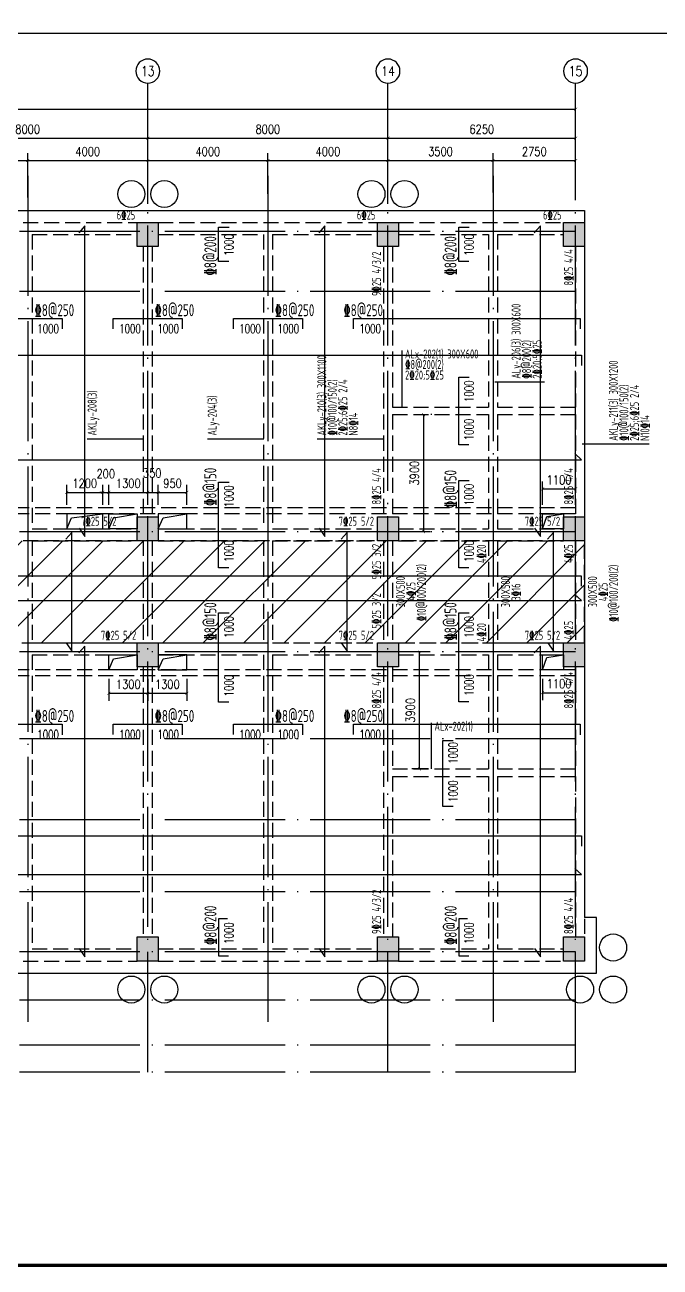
# Model space of a CAD drawing. Header units: millimetres. Extents: x 2998490 to 15040601, y 444546 to 7822218.
# Drawn here: x 14196175 to 14217336, y 7654904 to 7696287 of the extents above; entities that cross this region are included whole.
import ezdxf
from ezdxf.enums import TextEntityAlignment as Align

# ---------------------------------------------------------------- set-up
doc = ezdxf.new("R2010")
doc.units = ezdxf.units.MM
doc.header["$LTSCALE"] = 2000
doc.linetypes.add('DASH', pattern=[0.35, 0.25, -0.1])
doc.linetypes.add('DOTE', pattern=[2.42, 2, -0.2, 0.02, -0.2])
for name, color, linetype in [('3-AXIS', 3, 'Continuous'), ('3-AXIS_TEXT', 7, 'Continuous'), ('3-ban', 84, 'Continuous'), ('3-ban-hatch', 9, 'Continuous'), ('3-ban-rein', 1, 'Continuous'), ('3-ban-TEXT', 7, 'Continuous'), ('3-column-DOWN', 232, 'Continuous'), ('3-COLUMN-UP', 2, 'Continuous'), ('3-dcl', 3, 'Continuous'), ('3-dote', 43, 'DOTE'), ('3-HATCH', 8, 'Continuous'), ('3-liang-rein-X', 54, 'Continuous'), ('3-liang-rein-Y', 130, 'Continuous'), ('3-liang-R截面-X', 50, 'Continuous'), ('3-liang-R截面-Y', 70, 'Continuous'), ('3-liang-s-1', 44, 'Continuous'), ('3-liang-xu', 120, 'DASH'), ('3-装饰线脚', 7, 'Continuous'), ('AXIS', 3, 'Continuous'), ('AXIS_TEXT', 7, 'Continuous'), ('图框', 7, 'Continuous')]:
    doc.layers.add(name, color=color, linetype=linetype)
doc.layers.add('3-零部件', color=73, linetype='Continuous', lineweight=5)
doc.styles.add('_TCH_AXIS', font='COMPLEX', dxfattribs={"bigfont": 'GBCBIG'})
doc.styles.add('COMPLEX', font='COMPLEX')
doc.styles.add('DIM_FONT', font='SIMPLEX', dxfattribs={"width": 0.8, "bigfont": 'HZTXT'})
doc.styles.add('TJ1', font='tj-romans1.shx', dxfattribs={"width": 0.8, "bigfont": 'tj-hztxt1.shx'})
doc.styles.add('TSSD_Rein', font='Tssdeng.shx', dxfattribs={"width": 0.7, "bigfont": 'hztxt.shx'})
doc.dimstyles.new('DIMN100', dxfattribs={"dimtxt": 300, "dimasz": 100, "dimexe": 250, "dimexo": 300, "dimgap": 150, "dimtad": 1, "dimdec": 0, "dimzin": 0, "dimdsep": 46, "dimtxsty": 'DIM_FONT', "dimblk": 'ARCHTICK', "dimcen": 0.09, "dimclrt": 7, "dimazin": 2, "dimtfac": 1, "dimtdec": 0, "dimtix": 1, "dimtmove": 2, "dimatfit": 3, "dimldrblk": 'ARCHTICK', "dimfxl": 0, "dimtolj": 1, "dimtzin": 0, "dimarcsym": 0})

# ---------------------------------------------------------------- blocks, each defined once
blk = doc.blocks.new('TJAD_TK_A0')
at = {"layer": '图框', "const_width": 1.2}
blk.add_lwpolyline([(2152, -431.7), (2152, 389.3), (998, 389.3), (998, -431.7)], close=True, dxfattribs=at)
blk = doc.blocks.new('_ArchTick')
at = {"color": 0, "linetype": 'ByBlock', "const_width": 0.15}
blk.add_lwpolyline([(-0.5, -0.5), (0.5, 0.5)], dxfattribs=at)
blk = doc.blocks.new('*D424')
at = {"layer": 'AXIS', "color": 0, "lineweight": -2}
for p, q in [((14192270, 7691334), (14192270, 7692760)), ((14200270, 7691334), (14200270, 7692760)), ((14192270, 7692510), (14200270, 7692510))]:
    blk.add_line(p, q, dxfattribs=at)
at = {"layer": 'Defpoints', "color": 0}
for p in [(14200270, 7692510), (14192270, 7691034), (14200270, 7691034)]:
    blk.add_point(p, dxfattribs=at)
at = {"layer": 'AXIS', "color": 0, "lineweight": -2, "xscale": 100, "yscale": 100, "zscale": 100, "rotation": 180}
blk.add_blockref('_ArchTick', (14192270, 7692510), dxfattribs=at)
at = {"layer": 'AXIS', "color": 0, "lineweight": -2, "xscale": 100, "yscale": 100, "zscale": 100}
blk.add_blockref('_ArchTick', (14200270, 7692510), dxfattribs=at)
at = {"layer": 'AXIS', "color": 7, "insert": (14196270, 7692810), "char_height": 300, "attachment_point": 5, "style": 'DIM_FONT'}
blk.add_mtext('\\A1;8000', dxfattribs=at)
blk = doc.blocks.new('*D425')
at = {"layer": 'AXIS', "color": 0, "lineweight": -2}
for p, q in [((14200270, 7691334), (14200270, 7692760)), ((14208270, 7691334), (14208270, 7692760)), ((14200270, 7692510), (14208270, 7692510))]:
    blk.add_line(p, q, dxfattribs=at)
at = {"layer": 'Defpoints', "color": 0}
for p in [(14208270, 7692510), (14200270, 7691034), (14208270, 7691034)]:
    blk.add_point(p, dxfattribs=at)
at = {"layer": 'AXIS', "color": 0, "lineweight": -2, "xscale": 100, "yscale": 100, "zscale": 100, "rotation": 180}
blk.add_blockref('_ArchTick', (14200270, 7692510), dxfattribs=at)
at = {"layer": 'AXIS', "color": 0, "lineweight": -2, "xscale": 100, "yscale": 100, "zscale": 100}
blk.add_blockref('_ArchTick', (14208270, 7692510), dxfattribs=at)
at = {"layer": 'AXIS', "color": 7, "insert": (14204270, 7692810), "char_height": 300, "attachment_point": 5, "style": 'DIM_FONT'}
blk.add_mtext('\\A1;8000', dxfattribs=at)
blk = doc.blocks.new('*D426')
at = {"layer": 'AXIS', "color": 0, "lineweight": -2}
for p, q in [((14208270, 7691334), (14208270, 7692760)), ((14214520, 7691334), (14214520, 7692760)), ((14208270, 7692510), (14214520, 7692510))]:
    blk.add_line(p, q, dxfattribs=at)
at = {"layer": 'Defpoints', "color": 0}
for p in [(14214520, 7692510), (14208270, 7691034), (14214520, 7691034)]:
    blk.add_point(p, dxfattribs=at)
at = {"layer": 'AXIS', "color": 0, "lineweight": -2, "xscale": 100, "yscale": 100, "zscale": 100, "rotation": 180}
blk.add_blockref('_ArchTick', (14208270, 7692510), dxfattribs=at)
at = {"layer": 'AXIS', "color": 0, "lineweight": -2, "xscale": 100, "yscale": 100, "zscale": 100}
blk.add_blockref('_ArchTick', (14214520, 7692510), dxfattribs=at)
at = {"layer": 'AXIS', "color": 7, "insert": (14211395, 7692810), "char_height": 300, "attachment_point": 5, "style": 'DIM_FONT'}
blk.add_mtext('\\A1;6250', dxfattribs=at)
blk = doc.blocks.new('_AXISO')
blk.add_circle((0, 0), 0.5)
at = {"layer": '3-AXIS_TEXT', "style": 'COMPLEX', "width": 1.041667}
blk.add_attdef('A', text='', height=0.56, dxfattribs=at).set_placement((-0.25, -0.28), (0.25, -0.28), align=Align.FIT)
blk = doc.blocks.new('*D427')
at = {"layer": 'AXIS', "color": 0, "lineweight": -2}
for p, q in [((14138270, 7691636), (14138270, 7693726)), ((14214520, 7691636), (14214520, 7693726)), ((14138270, 7693476), (14214520, 7693476))]:
    blk.add_line(p, q, dxfattribs=at)
at = {"layer": 'Defpoints', "color": 0}
for p in [(14214520, 7693476), (14138270, 7691336), (14214520, 7691336)]:
    blk.add_point(p, dxfattribs=at)
at = {"layer": 'AXIS', "color": 0, "lineweight": -2, "xscale": 100, "yscale": 100, "zscale": 100, "rotation": 180}
blk.add_blockref('_ArchTick', (14138270, 7693476), dxfattribs=at)
at = {"layer": 'AXIS', "color": 0, "lineweight": -2, "xscale": 100, "yscale": 100, "zscale": 100}
blk.add_blockref('_ArchTick', (14214520, 7693476), dxfattribs=at)
at = {"layer": 'AXIS', "color": 7, "insert": (14180271, 7693776), "char_height": 300, "attachment_point": 5, "style": 'DIM_FONT'}
blk.add_mtext('\\A1;76250', dxfattribs=at)
blk = doc.blocks.new('*D1129')
at = {"layer": '3-零部件', "color": 0, "lineweight": -2}
for p, q in [((14192270, 7690288), (14192270, 7692017)), ((14196270, 7690534), (14196270, 7692017)), ((14192270, 7691767), (14196270, 7691767))]:
    blk.add_line(p, q, dxfattribs=at)
at = {"layer": 'Defpoints', "color": 0}
for p in [(14196270, 7691767), (14192270, 7689988), (14196270, 7690234)]:
    blk.add_point(p, dxfattribs=at)
at = {"layer": '3-零部件', "color": 0, "lineweight": -2, "xscale": 100, "yscale": 100, "zscale": 100, "rotation": 180}
blk.add_blockref('_ArchTick', (14192270, 7691767), dxfattribs=at)
at = {"layer": '3-零部件', "color": 0, "lineweight": -2, "xscale": 100, "yscale": 100, "zscale": 100}
blk.add_blockref('_ArchTick', (14196270, 7691767), dxfattribs=at)
at = {"layer": '3-零部件', "color": 7, "insert": (14194270, 7692067), "char_height": 300, "attachment_point": 5, "style": 'DIM_FONT'}
blk.add_mtext('\\A1;4000', dxfattribs=at)
blk = doc.blocks.new('*D1130')
at = {"layer": '3-零部件', "color": 0, "lineweight": -2}
for p, q in [((14196270, 7690534), (14196270, 7692017)), ((14200270, 7690330), (14200270, 7692017)), ((14196270, 7691767), (14200270, 7691767))]:
    blk.add_line(p, q, dxfattribs=at)
at = {"layer": 'Defpoints', "color": 0}
for p in [(14200270, 7691767), (14196270, 7690234), (14200270, 7690030)]:
    blk.add_point(p, dxfattribs=at)
at = {"layer": '3-零部件', "color": 0, "lineweight": -2, "xscale": 100, "yscale": 100, "zscale": 100, "rotation": 180}
blk.add_blockref('_ArchTick', (14196270, 7691767), dxfattribs=at)
at = {"layer": '3-零部件', "color": 0, "lineweight": -2, "xscale": 100, "yscale": 100, "zscale": 100}
blk.add_blockref('_ArchTick', (14200270, 7691767), dxfattribs=at)
at = {"layer": '3-零部件', "color": 7, "insert": (14198270, 7692067), "char_height": 300, "attachment_point": 5, "style": 'DIM_FONT'}
blk.add_mtext('\\A1;4000', dxfattribs=at)
blk = doc.blocks.new('*D1131')
at = {"layer": '3-零部件', "color": 0, "lineweight": -2}
for p, q in [((14200270, 7690330), (14200270, 7692017)), ((14204270, 7690653), (14204270, 7692017)), ((14200270, 7691767), (14204270, 7691767))]:
    blk.add_line(p, q, dxfattribs=at)
at = {"layer": 'Defpoints', "color": 0}
for p in [(14204270, 7691767), (14204270, 7690353), (14200270, 7690030)]:
    blk.add_point(p, dxfattribs=at)
at = {"layer": '3-零部件', "color": 0, "lineweight": -2, "xscale": 100, "yscale": 100, "zscale": 100, "rotation": 180}
blk.add_blockref('_ArchTick', (14200270, 7691767), dxfattribs=at)
at = {"layer": '3-零部件', "color": 0, "lineweight": -2, "xscale": 100, "yscale": 100, "zscale": 100}
blk.add_blockref('_ArchTick', (14204270, 7691767), dxfattribs=at)
at = {"layer": '3-零部件', "color": 7, "insert": (14202270, 7692067), "char_height": 300, "attachment_point": 5, "style": 'DIM_FONT'}
blk.add_mtext('\\A1;4000', dxfattribs=at)
blk = doc.blocks.new('*D1116')
at = {"layer": '3-零部件', "color": 0, "lineweight": -2}
for p, q in [((14204270, 7690653), (14204270, 7692017)), ((14208270, 7690322), (14208270, 7692017)), ((14204270, 7691767), (14208270, 7691767))]:
    blk.add_line(p, q, dxfattribs=at)
at = {"layer": 'Defpoints', "color": 0}
for p in [(14208270, 7691767), (14204270, 7690353), (14208270, 7690022)]:
    blk.add_point(p, dxfattribs=at)
at = {"layer": '3-零部件', "color": 0, "lineweight": -2, "xscale": 100, "yscale": 100, "zscale": 100, "rotation": 180}
blk.add_blockref('_ArchTick', (14204270, 7691767), dxfattribs=at)
at = {"layer": '3-零部件', "color": 0, "lineweight": -2, "xscale": 100, "yscale": 100, "zscale": 100}
blk.add_blockref('_ArchTick', (14208270, 7691767), dxfattribs=at)
at = {"layer": '3-零部件', "color": 7, "insert": (14206270, 7692067), "char_height": 300, "attachment_point": 5, "style": 'DIM_FONT'}
blk.add_mtext('\\A1;4000', dxfattribs=at)
blk = doc.blocks.new('*D1117')
at = {"layer": '3-零部件', "color": 0, "lineweight": -2}
for p, q in [((14208270, 7690322), (14208270, 7692017)), ((14211770, 7690697), (14211770, 7692017)), ((14208270, 7691767), (14211770, 7691767))]:
    blk.add_line(p, q, dxfattribs=at)
at = {"layer": 'Defpoints', "color": 0}
for p in [(14211770, 7691767), (14211770, 7690397), (14208270, 7690022)]:
    blk.add_point(p, dxfattribs=at)
at = {"layer": '3-零部件', "color": 0, "lineweight": -2, "xscale": 100, "yscale": 100, "zscale": 100, "rotation": 180}
blk.add_blockref('_ArchTick', (14208270, 7691767), dxfattribs=at)
at = {"layer": '3-零部件', "color": 0, "lineweight": -2, "xscale": 100, "yscale": 100, "zscale": 100}
blk.add_blockref('_ArchTick', (14211770, 7691767), dxfattribs=at)
at = {"layer": '3-零部件', "color": 7, "insert": (14210020, 7692067), "char_height": 300, "attachment_point": 5, "style": 'DIM_FONT'}
blk.add_mtext('\\A1;3500', dxfattribs=at)
blk = doc.blocks.new('*D1118')
at = {"layer": '3-零部件', "color": 0, "lineweight": -2}
for p, q in [((14211770, 7690697), (14211770, 7692017)), ((14214520, 7690697), (14214520, 7692017)), ((14211770, 7691767), (14214520, 7691767))]:
    blk.add_line(p, q, dxfattribs=at)
at = {"layer": 'Defpoints', "color": 0}
for p in [(14214520, 7691767), (14211770, 7690397), (14214520, 7690397)]:
    blk.add_point(p, dxfattribs=at)
at = {"layer": '3-零部件', "color": 0, "lineweight": -2, "xscale": 100, "yscale": 100, "zscale": 100, "rotation": 180}
blk.add_blockref('_ArchTick', (14211770, 7691767), dxfattribs=at)
at = {"layer": '3-零部件', "color": 0, "lineweight": -2, "xscale": 100, "yscale": 100, "zscale": 100}
blk.add_blockref('_ArchTick', (14214520, 7691767), dxfattribs=at)
at = {"layer": '3-零部件', "color": 7, "insert": (14213145, 7692067), "char_height": 300, "attachment_point": 5, "style": 'DIM_FONT'}
blk.add_mtext('\\A1;2750', dxfattribs=at)
blk = doc.blocks.new('*D1610')
at = {"layer": '3-ban', "color": 0, "lineweight": -2}
for p, q in [((14209453, 7683302), (14209453, 7679402)), ((14209727, 7683302), (14209703, 7683302)), ((14209727, 7679402), (14209703, 7679402))]:
    blk.add_line(p, q, dxfattribs=at)
at = {"layer": 'Defpoints', "color": 0}
for p in [(14209427, 7683302), (14209427, 7679402), (14209453, 7679402)]:
    blk.add_point(p, dxfattribs=at)
at = {"layer": '3-ban', "color": 0, "lineweight": -2, "xscale": 100, "yscale": 100, "zscale": 100}
for p, rotation in [((14209453, 7683302), 90), ((14209453, 7679402), 270)]:
    blk.add_blockref('_ArchTick', p, dxfattribs=dict(at, rotation=rotation))
at = {"layer": '3-ban', "color": 7, "insert": (14209153, 7681352), "char_height": 300, "attachment_point": 5, "rotation": 90, "style": 'DIM_FONT'}
blk.add_mtext('\\A1;3900', dxfattribs=at)
blk = doc.blocks.new('*D1611')
at = {"layer": '3-ban', "color": 0, "lineweight": -2}
for p, q in [((14209617, 7675402), (14209069, 7675402)), ((14209319, 7671502), (14209319, 7675402)), ((14209617, 7671502), (14209069, 7671502))]:
    blk.add_line(p, q, dxfattribs=at)
at = {"layer": 'Defpoints', "color": 0}
for p in [(14209319, 7675402), (14209917, 7675402), (14209917, 7671502)]:
    blk.add_point(p, dxfattribs=at)
at = {"layer": '3-ban', "color": 0, "lineweight": -2, "xscale": 100, "yscale": 100, "zscale": 100}
for p, rotation in [((14209319, 7675402), 90), ((14209319, 7671502), 270)]:
    blk.add_blockref('_ArchTick', p, dxfattribs=dict(at, rotation=rotation))
at = {"layer": '3-ban', "color": 7, "insert": (14209019, 7673452), "char_height": 300, "attachment_point": 5, "rotation": 90, "style": 'DIM_FONT'}
blk.add_mtext('\\A1;3900', dxfattribs=at)
blk = doc.blocks.new('*D1680')
at = {"layer": '3-ban', "color": 0, "lineweight": -2}
for p, q in [((14197570, 7680302), (14197570, 7680962)), ((14198770, 7680302), (14198770, 7680962)), ((14197570, 7680712), (14198770, 7680712))]:
    blk.add_line(p, q, dxfattribs=at)
at = {"layer": 'Defpoints', "color": 0}
for p in [(14198770, 7680712), (14197570, 7680002), (14198770, 7680002)]:
    blk.add_point(p, dxfattribs=at)
at = {"layer": '3-ban', "color": 0, "lineweight": -2, "xscale": 100, "yscale": 100, "zscale": 100, "rotation": 180}
blk.add_blockref('_ArchTick', (14197570, 7680712), dxfattribs=at)
at = {"layer": '3-ban', "color": 0, "lineweight": -2, "xscale": 100, "yscale": 100, "zscale": 100}
blk.add_blockref('_ArchTick', (14198770, 7680712), dxfattribs=at)
at = {"layer": '3-ban', "color": 7, "insert": (14198170, 7681012), "char_height": 300, "attachment_point": 5, "style": 'DIM_FONT'}
blk.add_mtext('\\A1;1200', dxfattribs=at)
blk = doc.blocks.new('*D1681')
at = {"layer": '3-ban', "color": 0, "lineweight": -2}
for p, q in [((14198770, 7680302), (14198770, 7680962)), ((14198970, 7680302), (14198970, 7680962)), ((14198770, 7680712), (14198670, 7680712)), ((14198770, 7680712), (14198970, 7680712)), ((14198970, 7680712), (14199070, 7680712))]:
    blk.add_line(p, q, dxfattribs=at)
at = {"layer": 'Defpoints', "color": 0}
for p in [(14198970, 7680712), (14198770, 7680002), (14198970, 7680002)]:
    blk.add_point(p, dxfattribs=at)
at = {"layer": '3-ban', "color": 0, "lineweight": -2, "xscale": 100, "yscale": 100, "zscale": 100}
blk.add_blockref('_ArchTick', (14198770, 7680712), dxfattribs=at)
at = {"layer": '3-ban', "color": 0, "lineweight": -2, "xscale": 100, "yscale": 100, "zscale": 100, "rotation": 180}
blk.add_blockref('_ArchTick', (14198970, 7680712), dxfattribs=at)
at = {"layer": '3-ban', "color": 7, "insert": (14198870, 7681331), "char_height": 300, "attachment_point": 5, "style": 'DIM_FONT'}
blk.add_mtext('\\A1;200', dxfattribs=at)
blk = doc.blocks.new('*D1682')
at = {"layer": '3-ban', "color": 0, "lineweight": -2}
for p, q in [((14198970, 7680302), (14198970, 7680962)), ((14200270, 7680302), (14200270, 7680962)), ((14198970, 7680712), (14200270, 7680712))]:
    blk.add_line(p, q, dxfattribs=at)
at = {"layer": 'Defpoints', "color": 0}
for p in [(14200270, 7680712), (14198970, 7680002), (14200270, 7680002)]:
    blk.add_point(p, dxfattribs=at)
at = {"layer": '3-ban', "color": 0, "lineweight": -2, "xscale": 100, "yscale": 100, "zscale": 100, "rotation": 180}
blk.add_blockref('_ArchTick', (14198970, 7680712), dxfattribs=at)
at = {"layer": '3-ban', "color": 0, "lineweight": -2, "xscale": 100, "yscale": 100, "zscale": 100}
blk.add_blockref('_ArchTick', (14200270, 7680712), dxfattribs=at)
at = {"layer": '3-ban', "color": 7, "insert": (14199620, 7681012), "char_height": 300, "attachment_point": 5, "style": 'DIM_FONT'}
blk.add_mtext('\\A1;1300', dxfattribs=at)
blk = doc.blocks.new('*D1683')
at = {"layer": '3-ban', "color": 0, "lineweight": -2}
for p, q in [((14200270, 7680302), (14200270, 7680962)), ((14200620, 7680302), (14200620, 7680962)), ((14200270, 7680712), (14200620, 7680712))]:
    blk.add_line(p, q, dxfattribs=at)
at = {"layer": 'Defpoints', "color": 0}
for p in [(14200620, 7680712), (14200270, 7680002), (14200620, 7680002)]:
    blk.add_point(p, dxfattribs=at)
at = {"layer": '3-ban', "color": 0, "lineweight": -2, "xscale": 100, "yscale": 100, "zscale": 100, "rotation": 180}
blk.add_blockref('_ArchTick', (14200270, 7680712), dxfattribs=at)
at = {"layer": '3-ban', "color": 0, "lineweight": -2, "xscale": 100, "yscale": 100, "zscale": 100}
blk.add_blockref('_ArchTick', (14200620, 7680712), dxfattribs=at)
at = {"layer": '3-ban', "color": 7, "insert": (14200420, 7681353), "char_height": 300, "attachment_point": 5, "style": 'DIM_FONT'}
blk.add_mtext('\\A1;350', dxfattribs=at)
blk = doc.blocks.new('*D1684')
at = {"layer": '3-ban', "color": 0, "lineweight": -2}
for p, q in [((14200620, 7680302), (14200620, 7680962)), ((14201570, 7680302), (14201570, 7680962)), ((14200620, 7680712), (14201570, 7680712))]:
    blk.add_line(p, q, dxfattribs=at)
at = {"layer": 'Defpoints', "color": 0}
for p in [(14201570, 7680712), (14200620, 7680002), (14201570, 7680002)]:
    blk.add_point(p, dxfattribs=at)
at = {"layer": '3-ban', "color": 0, "lineweight": -2, "xscale": 100, "yscale": 100, "zscale": 100, "rotation": 180}
blk.add_blockref('_ArchTick', (14200620, 7680712), dxfattribs=at)
at = {"layer": '3-ban', "color": 0, "lineweight": -2, "xscale": 100, "yscale": 100, "zscale": 100}
blk.add_blockref('_ArchTick', (14201570, 7680712), dxfattribs=at)
at = {"layer": '3-ban', "color": 7, "insert": (14201095, 7681012), "char_height": 300, "attachment_point": 5, "style": 'DIM_FONT'}
blk.add_mtext('\\A1;950', dxfattribs=at)
blk = doc.blocks.new('*D1685')
at = {"layer": '3-ban', "color": 0, "lineweight": -2}
for p, q in [((14198970, 7674502), (14198970, 7673771)), ((14200270, 7674502), (14200270, 7673771)), ((14198970, 7674021), (14200270, 7674021))]:
    blk.add_line(p, q, dxfattribs=at)
at = {"layer": 'Defpoints', "color": 0}
for p in [(14198970, 7674802), (14200270, 7674802), (14200270, 7674021)]:
    blk.add_point(p, dxfattribs=at)
at = {"layer": '3-ban', "color": 0, "lineweight": -2, "xscale": 100, "yscale": 100, "zscale": 100, "rotation": 180}
blk.add_blockref('_ArchTick', (14198970, 7674021), dxfattribs=at)
at = {"layer": '3-ban', "color": 0, "lineweight": -2, "xscale": 100, "yscale": 100, "zscale": 100}
blk.add_blockref('_ArchTick', (14200270, 7674021), dxfattribs=at)
at = {"layer": '3-ban', "color": 7, "insert": (14199620, 7674321), "char_height": 300, "attachment_point": 5, "style": 'DIM_FONT'}
blk.add_mtext('\\A1;1300', dxfattribs=at)
blk = doc.blocks.new('*D1686')
at = {"layer": '3-ban', "color": 0, "lineweight": -2}
for p, q in [((14200270, 7674502), (14200270, 7673771)), ((14201570, 7674502), (14201570, 7673771)), ((14200270, 7674021), (14201570, 7674021))]:
    blk.add_line(p, q, dxfattribs=at)
at = {"layer": 'Defpoints', "color": 0}
for p in [(14200270, 7674802), (14201570, 7674802), (14201570, 7674021)]:
    blk.add_point(p, dxfattribs=at)
at = {"layer": '3-ban', "color": 0, "lineweight": -2, "xscale": 100, "yscale": 100, "zscale": 100, "rotation": 180}
blk.add_blockref('_ArchTick', (14200270, 7674021), dxfattribs=at)
at = {"layer": '3-ban', "color": 0, "lineweight": -2, "xscale": 100, "yscale": 100, "zscale": 100}
blk.add_blockref('_ArchTick', (14201570, 7674021), dxfattribs=at)
at = {"layer": '3-ban', "color": 7, "insert": (14200920, 7674321), "char_height": 300, "attachment_point": 5, "style": 'DIM_FONT'}
blk.add_mtext('\\A1;1300', dxfattribs=at)
blk = doc.blocks.new('*D1687')
at = {"layer": '3-ban', "color": 0, "lineweight": -2}
for p, q in [((14213420, 7680302), (14213420, 7681079)), ((14213420, 7680829), (14214520, 7680829)), ((14214520, 7680302), (14214520, 7681079))]:
    blk.add_line(p, q, dxfattribs=at)
at = {"layer": 'Defpoints', "color": 0}
for p in [(14214520, 7680829), (14213420, 7680002), (14214520, 7680002)]:
    blk.add_point(p, dxfattribs=at)
at = {"layer": '3-ban', "color": 0, "lineweight": -2, "xscale": 100, "yscale": 100, "zscale": 100, "rotation": 180}
blk.add_blockref('_ArchTick', (14213420, 7680829), dxfattribs=at)
at = {"layer": '3-ban', "color": 0, "lineweight": -2, "xscale": 100, "yscale": 100, "zscale": 100}
blk.add_blockref('_ArchTick', (14214520, 7680829), dxfattribs=at)
at = {"layer": '3-ban', "color": 7, "insert": (14213970, 7681129), "char_height": 300, "attachment_point": 5, "style": 'DIM_FONT'}
blk.add_mtext('\\A1;1100', dxfattribs=at)
blk = doc.blocks.new('*D1688')
at = {"layer": '3-ban', "color": 0, "lineweight": -2}
for p, q in [((14213420, 7674502), (14213420, 7673789)), ((14214520, 7674502), (14214520, 7673789)), ((14213420, 7674039), (14214520, 7674039))]:
    blk.add_line(p, q, dxfattribs=at)
at = {"layer": 'Defpoints', "color": 0}
for p in [(14213420, 7674802), (14214520, 7674802), (14214520, 7674039)]:
    blk.add_point(p, dxfattribs=at)
at = {"layer": '3-ban', "color": 0, "lineweight": -2, "xscale": 100, "yscale": 100, "zscale": 100, "rotation": 180}
blk.add_blockref('_ArchTick', (14213420, 7674039), dxfattribs=at)
at = {"layer": '3-ban', "color": 0, "lineweight": -2, "xscale": 100, "yscale": 100, "zscale": 100}
blk.add_blockref('_ArchTick', (14214520, 7674039), dxfattribs=at)
at = {"layer": '3-ban', "color": 7, "insert": (14213970, 7674339), "char_height": 300, "attachment_point": 5, "style": 'DIM_FONT'}
blk.add_mtext('\\A1;1100', dxfattribs=at)

msp = doc.modelspace()

# ---------------------------------------------------------------- hatches: boundary and pattern name
at = {"layer": '3-ban-hatch'}
h = msp.add_hatch(dxfattribs=at)
h.set_pattern_fill('ANSI31', color=8, scale=300, style=0)
h.set_pattern_definition([(45, (14.5, -9e-10), (-673.51921, 673.51921), [])])
h.paths.add_polyline_path([(14141970.3, 7679102), (14141970.3, 7672702), (14141381.5, 7672702), (14140876.7, 7672397.4), (14138273.2, 7669794.7), (14138044.1, 7669240.6), (14138044.1, 7665561.7), (14138274.4, 7665008.1), (14140876.5, 7662406), (14141430.6, 7662177), (14145109.9, 7662177), (14145663.9, 7662406.2), (14148265.6, 7665007.9), (14148495.3, 7665561.7), (14148495.3, 7667102), (14151970.3, 7667102), (14151970.3, 7672702), (14149970.3, 7672702), (14149970.3, 7675400), (14151970.3, 7675402), (14151970.3, 7675702), (14214820.3, 7675702), (14214820.3, 7679102)])
at = {"layer": '3-HATCH'}
for points in [[(14199920.3, 7689702), (14200620.3, 7689702), (14200620.3, 7688902), (14199920.3, 7688902)], [(14207920.3, 7689702), (14208620.3, 7689702), (14208620.3, 7688902), (14207920.3, 7688902)], [(14214120.3, 7689702), (14214820.3, 7689702), (14214820.3, 7688902), (14214120.3, 7688902)], [(14199920.3, 7679902), (14200620.3, 7679902), (14200620.3, 7679102), (14199920.3, 7679102)], [(14207920.3, 7679902), (14208620.3, 7679902), (14208620.3, 7679102), (14207920.3, 7679102)], [(14214120.3, 7679902), (14214820.3, 7679902), (14214820.3, 7679102), (14214120.3, 7679102)], [(14199920.3, 7675702), (14200620.3, 7675702), (14200620.3, 7674902), (14199920.3, 7674902)], [(14207920.3, 7675702), (14208620.3, 7675702), (14208620.3, 7674902), (14207920.3, 7674902)], [(14214120.3, 7675702), (14214820.3, 7675702), (14214820.3, 7674902), (14214120.3, 7674902)], [(14199920.3, 7665902), (14200620.3, 7665902), (14200620.3, 7665102), (14199920.3, 7665102)], [(14207920.3, 7665902), (14208620.3, 7665902), (14208620.3, 7665102), (14207920.3, 7665102)], [(14214120.3, 7665902), (14214820.3, 7665902), (14214820.3, 7665102), (14214120.3, 7665102)]]:
    msp.add_hatch(color=256, dxfattribs=at).paths.add_polyline_path(points)

# ---------------------------------------------------------------- linework, layer by layer
at = {"layer": '3-AXIS', "color": 15, "linetype": 'DOTE'}
for p, q in [((14200270.3, 7661402), (14200270.3, 7691334.2)), ((14208270.3, 7661402), (14208270.3, 7691334.2)), ((14214520.3, 7661402), (14214520.3, 7691334.2)), ((14214520.3, 7689402), (14134833, 7689402)), ((14214520.3, 7687402), (14134833, 7687402)), ((14214520.3, 7679402), (14134833, 7679402)), ((14214520.3, 7675402), (14134833, 7675402)), ((14214520.3, 7672502), (14134833, 7672502)), ((14214520.3, 7669802), (14134833, 7669802)), ((14214520.3, 7667402), (14134833, 7667402)), ((14214520.3, 7665402), (14134833, 7665402)), ((14214520.3, 7663802), (14134833, 7663802)), ((14214520.3, 7662302), (14134833, 7662302)), ((14214520.3, 7661402), (14134833, 7661402))]:
    msp.add_line(p, q, dxfattribs=at)
at = {"layer": '3-ban-rein'}
for points in [[(14197984.1, 7679518.1), (14198177.5, 7679244.4), (14198177.5, 7689592.3), (14197974.4, 7689362.9)], [(14202967.8, 7688402), (14202629.8, 7688402), (14202629.8, 7689552), (14202975.8, 7689552)], [(14205973, 7679518.1), (14206166.4, 7679244.4), (14206166.4, 7689592.3), (14205963.3, 7689362.9)], [(14210967.8, 7688402), (14210629.8, 7688402), (14210629.8, 7689552), (14210975.8, 7689552)], [(14213154.4, 7679518.1), (14213347.8, 7679244.4), (14213347.8, 7689592.3), (14213144.7, 7689362.9)], [(14195120.3, 7686165.7), (14195120.3, 7686503.7), (14197420.3, 7686503.7), (14197420.3, 7686157.7)], [(14199120.3, 7686165.7), (14199120.3, 7686503.7), (14201420.3, 7686503.7), (14201420.3, 7686157.7)], [(14203120.3, 7686165.7), (14203120.3, 7686503.7), (14205420.3, 7686503.7), (14205420.3, 7686157.7)], [(14207120.3, 7686165.7), (14207120.3, 7686503.7), (14214670.3, 7686503.7), (14214670.3, 7686157.7)], [(14152126.5, 7684945.4), (14152126.5, 7685283.3), (14214717.6, 7685283.3), (14214717.6, 7684937.3)], [(14210967.8, 7682302), (14210629.8, 7682302), (14210629.8, 7684552), (14210975.8, 7684552)], [(14152332.3, 7681993.8), (14152058.6, 7681800.4), (14214719.7, 7681800.4), (14214490.4, 7682003.4)], [(14202967.8, 7678202), (14202629.8, 7678202), (14202629.8, 7681056.4), (14202975.8, 7681056.4)], [(14210967.8, 7678202), (14210629.8, 7678202), (14210629.8, 7681109.6), (14210975.8, 7681109.6)], [(14197549.6, 7675697.8), (14197743.1, 7675424.1), (14197743.1, 7679381.4), (14197540, 7679152)], [(14206715.4, 7675697.8), (14206908.8, 7675424.1), (14206908.8, 7679381.4), (14206705.7, 7679152)], [(14213594.9, 7675697.8), (14213788.3, 7675424.1), (14213788.3, 7679381.4), (14213585.2, 7679152)], [(14142126.5, 7677595.5), (14142126.5, 7677933.4), (14214703.5, 7677933.4), (14214703.5, 7677587.4)], [(14142332.3, 7677299.5), (14142058.6, 7677106.1), (14214719.7, 7677106.1), (14214490.4, 7677309.2)], [(14202967.8, 7673719.1), (14202629.8, 7673719.1), (14202629.8, 7676702), (14202975.8, 7676702)], [(14210967.8, 7673739.9), (14210629.8, 7673739.9), (14210629.8, 7676702), (14210975.8, 7676702)], [(14197984.1, 7665518.1), (14198177.5, 7665244.4), (14198177.5, 7675592.3), (14197974.4, 7675362.9)], [(14205973, 7665518.1), (14206166.4, 7665244.4), (14206166.4, 7675592.3), (14205963.3, 7675362.9)], [(14213154.4, 7665518.1), (14213347.8, 7665244.4), (14213347.8, 7675592.3), (14213144.7, 7675362.9)], [(14195120.3, 7672649.4), (14195120.3, 7672987.3), (14197420.3, 7672987.3), (14197420.3, 7672641.3)], [(14199120.3, 7672649.4), (14199120.3, 7672987.3), (14201420.3, 7672987.3), (14201420.3, 7672641.3)], [(14203120.3, 7672649.4), (14203120.3, 7672987.3), (14205420.3, 7672987.3), (14205420.3, 7672641.3)], [(14207120.3, 7672649.4), (14207120.3, 7672987.3), (14214670.3, 7672987.3), (14214670.3, 7672641.3)], [(14210437.2, 7670252), (14210099.2, 7670252), (14210099.2, 7672449.7), (14210445.3, 7672449.7)], [(14152126.5, 7668933.4), (14152126.5, 7669271.4), (14214717.6, 7669271.4), (14214717.6, 7668925.4)], [(14152332.3, 7668176.7), (14152058.6, 7667983.3), (14214719.7, 7667983.3), (14214490.4, 7668186.4)], [(14202921.9, 7666502), (14202629.8, 7666502), (14202629.8, 7665276), (14202959.1, 7665276)], [(14210921.9, 7666502), (14210629.8, 7666502), (14210629.8, 7665276), (14210959.1, 7665276)]]:
    msp.add_lwpolyline(points, dxfattribs=at)
at = {"layer": '3-column-DOWN'}
for points in [[(14199920.3, 7689702), (14200620.3, 7689702), (14200620.3, 7688902), (14199920.3, 7688902)], [(14207920.3, 7689702), (14208620.3, 7689702), (14208620.3, 7688902), (14207920.3, 7688902)], [(14214120.3, 7689702), (14214820.3, 7689702), (14214820.3, 7688902), (14214120.3, 7688902)], [(14199920.3, 7679902), (14200620.3, 7679902), (14200620.3, 7679102), (14199920.3, 7679102)], [(14207920.3, 7679902), (14208620.3, 7679902), (14208620.3, 7679102), (14207920.3, 7679102)], [(14214120.3, 7679902), (14214820.3, 7679902), (14214820.3, 7679102), (14214120.3, 7679102)], [(14199920.3, 7675702), (14200620.3, 7675702), (14200620.3, 7674902), (14199920.3, 7674902)], [(14207920.3, 7675702), (14208620.3, 7675702), (14208620.3, 7674902), (14207920.3, 7674902)], [(14214120.3, 7675702), (14214820.3, 7675702), (14214820.3, 7674902), (14214120.3, 7674902)], [(14199920.3, 7665902), (14200620.3, 7665902), (14200620.3, 7665102), (14199920.3, 7665102)], [(14207920.3, 7665902), (14208620.3, 7665902), (14208620.3, 7665102), (14207920.3, 7665102)], [(14214120.3, 7665902), (14214820.3, 7665902), (14214820.3, 7665102), (14214120.3, 7665102)]]:
    msp.add_lwpolyline(points, close=True, dxfattribs=at)
at = {"layer": '3-COLUMN-UP'}
for points in [[(14199920.3, 7689702), (14200620.3, 7689702), (14200620.3, 7688902), (14199920.3, 7688902)], [(14207920.3, 7689702), (14208620.3, 7689702), (14208620.3, 7688902), (14207920.3, 7688902)], [(14214120.3, 7689702), (14214820.3, 7689702), (14214820.3, 7688902), (14214120.3, 7688902)], [(14199920.3, 7679902), (14200620.3, 7679902), (14200620.3, 7679102), (14199920.3, 7679102)], [(14207920.3, 7679902), (14208620.3, 7679902), (14208620.3, 7679102), (14207920.3, 7679102)], [(14214120.3, 7679902), (14214820.3, 7679902), (14214820.3, 7679102), (14214120.3, 7679102)], [(14199920.3, 7675702), (14200620.3, 7675702), (14200620.3, 7674902), (14199920.3, 7674902)], [(14207920.3, 7675702), (14208620.3, 7675702), (14208620.3, 7674902), (14207920.3, 7674902)], [(14214120.3, 7675702), (14214820.3, 7675702), (14214820.3, 7674902), (14214120.3, 7674902)], [(14199920.3, 7665902), (14200620.3, 7665902), (14200620.3, 7665102), (14199920.3, 7665102)], [(14207920.3, 7665902), (14208620.3, 7665902), (14208620.3, 7665102), (14207920.3, 7665102)], [(14214120.3, 7665902), (14214820.3, 7665902), (14214820.3, 7665102), (14214120.3, 7665102)]]:
    msp.add_lwpolyline(points, close=True, dxfattribs=at)
at = {"layer": '3-dcl', "linetype": 'DASH'}
msp.add_lwpolyline([(14141970.3, 7679102), (14141970.3, 7672702), (14141381.5, 7672702), (14140876.7, 7672397.4), (14138273.2, 7669794.7), (14138044.1, 7669240.6), (14138044.1, 7665561.7), (14138274.4, 7665008.1), (14140876.5, 7662406), (14141430.6, 7662177), (14145109.9, 7662177), (14145663.9, 7662406.2), (14148265.6, 7665007.9), (14148495.3, 7665561.7), (14148495.3, 7667102), (14151970.3, 7667102), (14151970.3, 7672702), (14149970.3, 7672702), (14149970.3, 7675400), (14151970.3, 7675402), (14151970.3, 7675702), (14214820.3, 7675702), (14214820.3, 7679102), (14141970.3, 7679102)], dxfattribs=at)
at = {"layer": '3-dote'}
for p, q in [((14196270.3, 7691258.4), (14196270.3, 7663076.8)), ((14204270.3, 7691258.4), (14204270.3, 7663076.8)), ((14211770.3, 7691258.4), (14211770.3, 7663076.8))]:
    msp.add_line(p, q, dxfattribs=at)
at = {"layer": '3-liang-R截面-X'}
for p, q in [((14208727.9, 7685440.4), (14208727.9, 7683552)), ((14209708.9, 7673040.4), (14209708.9, 7671502))]:
    msp.add_line(p, q, dxfattribs=at)
at = {"layer": '3-liang-R截面-Y'}
for p, q in [((14211827.5, 7684395.8), (14213488.4, 7684395.8)), ((14198256.1, 7682499.7), (14200136, 7682499.7)), ((14202254.9, 7682499.7), (14204134.8, 7682499.7)), ((14205906.1, 7682499.7), (14208136, 7682499.7)), ((14214736.1, 7682324.8), (14216966.1, 7682324.8))]:
    msp.add_line(p, q, dxfattribs=at)
at = {"layer": '3-liang-s-1'}
for points in [[(14141570.3, 7688102), (14151570.3, 7688102), (14151570.3, 7690102), (14214820.3, 7690102), (14214820.3, 7689702)], [(14214820.3, 7689702), (14214820.3, 7666552)], [(14141570.3, 7688102), (14141570.3, 7679702), (14140370.3, 7679702), (14140370.3, 7673128.5), (14137170.5, 7669928.7), (14137170.5, 7664875.3), (14140743.8, 7661302), (14145797.2, 7661302), (14149370.5, 7664875.3), (14149371.5, 7666702), (14151570.3, 7666702), (14151570.3, 7664702), (14215220.3, 7664702), (14215220.3, 7666552), (14214820.3, 7666552)], [(14197570.3, 7679502), (14197731.3, 7679864.1), (14198770.3, 7680002)], [(14198970.3, 7679502), (14199131.3, 7679864.1), (14199920.3, 7680002)], [(14200620.3, 7679502), (14200781.3, 7679864.1), (14201570.3, 7680002)], [(14213420.3, 7679502), (14213562.8, 7679906.9), (14214120.3, 7680002)], [(14198970.3, 7674802), (14199131.3, 7675164.1), (14199920.3, 7675302)], [(14200620.3, 7674802), (14200781.3, 7675164.1), (14201570.3, 7675302)], [(14213420.3, 7674802), (14213562.8, 7675206.9), (14214120.3, 7675302)]]:
    msp.add_lwpolyline(points, dxfattribs=at)
for points in [[(14197570.3, 7679502), (14198770.3, 7679502), (14198770.3, 7680002), (14197570.3, 7680002)], [(14198970.3, 7680002), (14199920.3, 7680002), (14199920.3, 7679502), (14198970.3, 7679502)], [(14200620.3, 7679502), (14201570.3, 7679502), (14201570.3, 7680002), (14200620.3, 7680002)], [(14213420.3, 7680002), (14214120.3, 7680002), (14214120.3, 7679502), (14213420.3, 7679502)], [(14198970.3, 7675302), (14199920.3, 7675302), (14199920.3, 7674802), (14198970.3, 7674802)], [(14200620.3, 7674802), (14201570.3, 7674802), (14201570.3, 7675302), (14200620.3, 7675302)], [(14213420.3, 7675302), (14214120.3, 7675302), (14214120.3, 7674802), (14213420.3, 7674802)]]:
    msp.add_lwpolyline(points, close=True, dxfattribs=at)
at = {"layer": '3-liang-xu'}
for p, q in [((14192620.3, 7689702), (14199920.3, 7689702)), ((14200620.3, 7689702), (14207920.3, 7689702)), ((14208620.3, 7689702), (14214120.3, 7689702)), ((14196420.3, 7689302), (14196420.3, 7679502)), ((14196420.3, 7689302), (14199920.3, 7689302)), ((14200620.3, 7689302), (14204120.3, 7689302)), ((14204120.3, 7689302), (14204120.3, 7679502)), ((14204420.3, 7689302), (14204420.3, 7679502)), ((14204420.3, 7689302), (14207920.3, 7689302)), ((14208620.3, 7689302), (14211620.3, 7689302)), ((14211620.3, 7689302), (14211620.3, 7683552)), ((14211920.3, 7689302), (14211920.3, 7683552)), ((14211920.3, 7689302), (14214120.3, 7689302)), ((14200120.3, 7688902), (14200120.3, 7679902)), ((14200420.3, 7688902), (14200420.3, 7679902)), ((14208120.3, 7688902), (14208120.3, 7679902)), ((14208420.3, 7688902), (14208420.3, 7683552)), ((14214520.3, 7688902), (14214520.3, 7683552)), ((14214820.3, 7688902), (14214820.3, 7679902)), ((14208420.3, 7683552), (14211620.3, 7683552)), ((14208420.3, 7683302), (14211620.3, 7683302)), ((14208420.3, 7683302), (14208420.3, 7679902)), ((14211620.3, 7683302), (14211620.3, 7679502)), ((14211920.3, 7683552), (14214520.3, 7683552)), ((14211920.3, 7683302), (14211920.3, 7679502)), ((14211920.3, 7683302), (14214520.3, 7683302)), ((14214520.3, 7683302), (14214520.3, 7679902)), ((14214520.3, 7680202), (14152370.3, 7680202)), ((14214520.3, 7680002), (14152370.3, 7680002)), ((14196420.3, 7679502), (14199920.3, 7679502)), ((14196420.3, 7679102), (14196420.3, 7675702)), ((14196420.3, 7679102), (14199920.3, 7679102)), ((14200120.3, 7679102), (14200120.3, 7675702)), ((14200420.3, 7679102), (14200420.3, 7675702)), ((14200620.3, 7679502), (14204120.3, 7679502)), ((14200620.3, 7679102), (14204120.3, 7679102)), ((14204120.3, 7679102), (14204120.3, 7675702)), ((14204420.3, 7679502), (14207920.3, 7679502)), ((14204420.3, 7679102), (14204420.3, 7675702)), ((14204420.3, 7679102), (14207920.3, 7679102)), ((14208120.3, 7679102), (14208120.3, 7675702)), ((14208420.3, 7679102), (14208420.3, 7675702)), ((14208620.3, 7679502), (14211620.3, 7679502)), ((14208620.3, 7679102), (14211620.3, 7679102)), ((14211620.3, 7679102), (14211620.3, 7675702)), ((14211920.3, 7679502), (14214120.3, 7679502)), ((14211920.3, 7679102), (14211920.3, 7675702)), ((14211920.3, 7679102), (14214120.3, 7679102)), ((14214520.3, 7679102), (14214520.3, 7675702)), ((14214820.3, 7679102), (14214820.3, 7675702)), ((14196420.3, 7675702), (14199920.3, 7675702)), ((14200620.3, 7675702), (14204120.3, 7675702)), ((14204420.3, 7675702), (14207920.3, 7675702)), ((14208620.3, 7675702), (14211620.3, 7675702)), ((14211920.3, 7675702), (14214120.3, 7675702)), ((14196420.3, 7675302), (14199920.3, 7675302)), ((14196420.3, 7675302), (14196420.3, 7665502)), ((14200620.3, 7675302), (14204120.3, 7675302)), ((14204120.3, 7675302), (14204120.3, 7665502)), ((14204420.3, 7675302), (14207920.3, 7675302)), ((14204420.3, 7675302), (14204420.3, 7665502)), ((14208620.3, 7675302), (14211620.3, 7675302)), ((14211620.3, 7675302), (14211620.3, 7671502)), ((14211920.3, 7675302), (14214120.3, 7675302)), ((14211920.3, 7675302), (14211920.3, 7671502)), ((14214520.3, 7674802), (14152370.3, 7674802)), ((14214520.3, 7674602), (14152370.3, 7674602)), ((14200120.3, 7674902), (14200120.3, 7665902)), ((14200420.3, 7674902), (14200420.3, 7665902)), ((14208120.3, 7674902), (14208120.3, 7665902)), ((14208420.3, 7674902), (14208420.3, 7671502)), ((14214520.3, 7674902), (14214520.3, 7671502)), ((14214820.3, 7674902), (14214820.3, 7665902)), ((14208420.3, 7671502), (14211620.3, 7671502)), ((14208420.3, 7671252), (14211620.3, 7671252)), ((14208420.3, 7671252), (14208420.3, 7665902)), ((14211620.3, 7671252), (14211620.3, 7665502)), ((14211920.3, 7671502), (14214520.3, 7671502)), ((14211920.3, 7671252), (14214520.3, 7671252)), ((14211920.3, 7671252), (14211920.3, 7665502)), ((14214520.3, 7671252), (14214520.3, 7665902)), ((14196420.3, 7665502), (14199920.3, 7665502)), ((14200620.3, 7665502), (14204120.3, 7665502)), ((14204420.3, 7665502), (14207920.3, 7665502)), ((14208620.3, 7665502), (14211620.3, 7665502)), ((14211920.3, 7665502), (14214120.3, 7665502)), ((14192620.3, 7665102), (14199920.3, 7665102)), ((14200620.3, 7665102), (14207920.3, 7665102)), ((14208620.3, 7665102), (14214120.3, 7665102))]:
    msp.add_line(p, q, dxfattribs=at)
at = {"layer": '3-装饰线脚'}
for centre in [(14199720.3, 7690652), (14200820.3, 7690652), (14207720.3, 7690652), (14208820.3, 7690652), (14215770.3, 7665552), (14199720.3, 7664152), (14200820.3, 7664152), (14207720.3, 7664152), (14208820.3, 7664152), (14214670.3, 7664152), (14215770.3, 7664152)]:
    msp.add_circle(centre, 450, dxfattribs=at)
at = {"layer": 'AXIS'}
for p, q in [((14200270.3, 7691034.2), (14200270.3, 7694346.6)), ((14208270.3, 7691034.2), (14208270.3, 7694346.6)), ((14214520.3, 7691034.2), (14214520.3, 7694346.6))]:
    msp.add_line(p, q, dxfattribs=at)
at = {"layer": '图框'}
msp.add_line((14127317.1, 7696013.6), (14234717.1, 7696013.6), dxfattribs=at)

# ---------------------------------------------------------------- block references
at = {"layer": 'AXIS'}
ref = msp.add_blockref('_AXISO', (14200270.3, 7694746.6), dxfattribs=dict(at, xscale=-800, yscale=800, zscale=800, rotation=180))
ref.add_attrib('A', '13', dxfattribs={"layer": 'AXIS_TEXT', "height": 328.45, "style": '_TCH_AXIS'}).set_placement((14200043.5, 7694582.4), (14200497.1, 7694582.4), align=Align.FIT)
ref = msp.add_blockref('_AXISO', (14208270.3, 7694746.6), dxfattribs=dict(at, xscale=-800, yscale=800, zscale=800, rotation=180))
ref.add_attrib('A', '14', dxfattribs={"layer": 'AXIS_TEXT', "height": 314.07, "style": '_TCH_AXIS'}).set_placement((14208038.5, 7694589.6), (14208502.1, 7694589.6), align=Align.FIT)
ref = msp.add_blockref('_AXISO', (14214520.3, 7694746.6), dxfattribs=dict(at, xscale=-800, yscale=800, zscale=800, rotation=180))
ref.add_attrib('A', '15', dxfattribs={"layer": 'AXIS_TEXT', "height": 328.45, "style": '_TCH_AXIS'}).set_placement((14214293.5, 7694582.4), (14214747.1, 7694582.4), align=Align.FIT)
at = {"layer": '图框', "xscale": 100, "yscale": 100, "zscale": 100}
msp.add_blockref('TJAD_TK_A0', (14027517.1, 7698133.9), dxfattribs=at)

# ---------------------------------------------------------------- texts
at = {"layer": '3-ban', "style": 'TSSD_Rein', "width": 0.7}
for s, rotation, p in [('%%1328@200', 89.99419, (14202552.7, 7687940.8, -5065)), ('%%1328@200', 89.99419, (14210552.7, 7687940.8, -5065)), ('%%1328@250', 359.99419, (14196499, 7686580.8, -5065)), ('%%1328@250', 359.99419, (14200499, 7686580.8, -5065)), ('%%1328@250', 359.99419, (14204499, 7686580.8, -5065)), ('%%1328@250', 359.99419, (14206786.7, 7686580.8, -5065)), ('%%1328@150', 89.99419, (14202552.7, 7680263.6, -5065)), ('%%1328@150', 89.99419, (14210552.7, 7680188.2, -5065)), ('%%1328@150', 89.99419, (14202552.7, 7675780.6, -5065)), ('%%1328@150', 89.99419, (14210552.7, 7675780.6, -5065)), ('%%1328@250', 359.99419, (14196499, 7673064.4, -5065)), ('%%1328@250', 359.99419, (14200499, 7673064.4, -5065)), ('%%1328@250', 359.99419, (14204499, 7673064.4, -5065)), ('%%1328@250', 359.99419, (14206786.7, 7673064.4, -5065)), ('%%1328@200', 90.00581, (14202557.6, 7665638, -5065)), ('%%1328@200', 90.00581, (14210557.6, 7665638, -5065))]:
    msp.add_text(s, height=400, rotation=rotation, dxfattribs=at).set_placement(p)
at = {"layer": '3-ban-TEXT', "style": 'TJ1', "width": 0.7}
for p in [(14203119.7, 7688598.9), (14211119.7, 7688598.9), (14211119.7, 7683721.9), (14211119.7, 7682448.9), (14203119.7, 7680226.3), (14211119.7, 7680279.4), (14203119.7, 7678398.9), (14211119.7, 7678398.9), (14203119.7, 7675871.9), (14211119.7, 7675871.9), (14203119.7, 7673916), (14211119.7, 7673936.8), (14210589.1, 7671671.9), (14210589.1, 7670398.9), (14203119.7, 7665671.9), (14211119.7, 7665671.9)]:
    msp.add_text('1000', height=300, rotation=90, dxfattribs=at).set_placement(p)
for p in [(14196590.2, 7686013.8), (14199317.2, 7686013.8), (14200590.2, 7686013.8), (14203317.2, 7686013.8), (14204590.2, 7686013.8), (14207317.2, 7686013.8), (14196590.2, 7672497.4), (14199317.2, 7672497.4), (14200590.2, 7672497.4), (14203317.2, 7672497.4), (14204590.2, 7672497.4), (14207317.2, 7672497.4)]:
    msp.add_text('1000', height=300, dxfattribs=at).set_placement(p)
at = {"layer": '3-liang-rein-X', "style": 'TSSD_Rein', "width": 0.7}
for s, p in [('6%%13225', (14199234.8, 7689802)), ('6%%13225', (14207234.8, 7689802)), ('6%%13225', (14213434.8, 7689802)), ('%%1328@200(2)', (14208840.7, 7684822.7)), ('2%%13220;5%%13225', (14208840.7, 7684472.7)), ('7%%13225 5/2', (14198050.5, 7679602)), ('7%%13225 5/2', (14206628.4, 7679602)), ('7%%13225 5/2', (14212828.4, 7679602)), ('7%%13225 5/2', (14198708.7, 7675802)), ('7%%13225 5/2', (14206628.4, 7675802)), ('7%%13225 5/2', (14212828.4, 7675802))]:
    msp.add_text(s, height=300, dxfattribs=at).set_placement(p)
at = {"layer": '3-liang-rein-Y', "style": 'TSSD_Rein', "width": 0.7}
for s, p in [('9%%13225 4/3/2', (14208034.8, 7687255.4)), ('8%%13225 4/4', (14214434.8, 7687603.2)), ('%%1328@200(2)', (14213036.1, 7684500)), ('2%%13220;5%%13225', (14213386.1, 7684500)), ('%%13210@100/150(2)', (14206565.7, 7682603.9)), ('2%%13225;6%%13225 2/4', (14206915.7, 7682603.9)), ('%%13210@100/150(2)', (14216278.2, 7682429)), ('2%%13225;6%%13225 2/4', (14216628.2, 7682429)), ('N8%%13214', (14207265.7, 7682603.9)), ('N10%%13214', (14216978.2, 7682429)), ('8%%13225 4/4', (14208034.8, 7680309.5)), ('8%%13225 4/4', (14214434.8, 7680309.5)), ('5%%13225 3/2', (14208034.8, 7677823.2)), ('4%%13220', (14211534.8, 7678360.8)), ('4%%13225', (14214434.8, 7678360.8)), ('%%13210@100/200(2)', (14209534.8, 7676420)), ('%%13210@100/200(2)', (14215934.8, 7676399.5)), ('4%%13225', (14209184.8, 7677107.5)), ('3%%13216', (14212684.8, 7677107.5)), ('4%%13225', (14215584.8, 7677087)), ('5%%13225 3/2', (14208034.8, 7676176.1)), ('4%%13220', (14211534.8, 7675745.9)), ('4%%13225', (14214434.8, 7675809.1)), ('8%%13225 4/4', (14208034.8, 7673515.1)), ('8%%13225 4/4', (14214434.8, 7673515.1)), ('9%%13225 4/3/2', (14208034.8, 7666002)), ('8%%13225 4/4', (14214434.8, 7666002))]:
    msp.add_text(s, height=300, rotation=90, dxfattribs=at).set_placement(p)
at = {"layer": '3-liang-R截面-X', "style": 'TSSD_Rein', "width": 0.7}
for s, p in [('ALx-202(1) 300X600', (14208835.9, 7685172.7)), ('ALx-202(1)', (14209816.9, 7672772.7))]:
    msp.add_text(s, height=300, dxfattribs=at).set_placement(p)
at = {"layer": '3-liang-R截面-Y', "style": 'TSSD_Rein', "width": 0.7}
for s, p in [('ALy-206(3) 300X600', (14212686.2, 7684500)), ('AKLy-210(3) 300X1100', (14206215.7, 7682603.9)), ('AKLy-211(3) 300X1200', (14215928.2, 7682429)), ('AKLy-208(3)', (14198565.7, 7682603.9)), ('ALy-204(3)', (14202564.5, 7682603.9)), ('300X500', (14208834.8, 7676884.7)), ('300X500', (14212334.8, 7676884.7)), ('300X500', (14215234.8, 7676884.7))]:
    msp.add_text(s, height=300, rotation=90, dxfattribs=at).set_placement(p)

# ---------------------------------------------------------------- dimensions: what is measured, and where the dimension line sits
at = {"layer": '3-ban'}
for base, p1, p2, picture, middle in [((14209452.6, 7679402), (14209426.9, 7683302), (14209426.9, 7679402), '*D1610', (14209152.6, 7681352)), ((14209318.9, 7675402), (14209916.8, 7671502), (14209916.8, 7675402), '*D1611', (14209018.9, 7673452))]:
    dim = msp.add_linear_dim(base=base, p1=p1, p2=p2, angle=90, dimstyle='DIMN100', dxfattribs=at)
    dim.commit()
    dim.dimension.update_dxf_attribs({"geometry": picture, "text_midpoint": middle})
for base, p1, p2, picture, middle in [((14198770.3, 7680711.9), (14197570.3, 7680002), (14198770.3, 7680002), '*D1680', (14198170.3, 7681011.9)), ((14200270.3, 7680711.9), (14198970.3, 7680002), (14200270.3, 7680002), '*D1682', (14199620.3, 7681011.9)), ((14201570.3, 7680711.9), (14200620.3, 7680002), (14201570.3, 7680002), '*D1684', (14201095.3, 7681011.9)), ((14214520.3, 7680829), (14213420.3, 7680002), (14214520.3, 7680002), '*D1687', (14213970.3, 7681129)), ((14200270.3, 7674021.5), (14198970.3, 7674802), (14200270.3, 7674802), '*D1685', (14199620.3, 7674321.5)), ((14201570.3, 7674021.5), (14200270.3, 7674802), (14201570.3, 7674802), '*D1686', (14200920.3, 7674321.5)), ((14214520.3, 7674038.6), (14213420.3, 7674802), (14214520.3, 7674802), '*D1688', (14213970.3, 7674338.6))]:
    dim = msp.add_linear_dim(base=base, p1=p1, p2=p2, dimstyle='DIMN100', dxfattribs=at)
    dim.commit()
    dim.dimension.update_dxf_attribs({"geometry": picture, "text_midpoint": middle})
for base, p1, p2, picture, middle in [((14198970.3, 7680711.9), (14198770.3, 7680002), (14198970.3, 7680002), '*D1681', (14198870.3, 7681331.3)), ((14200620.3, 7680711.9), (14200270.3, 7680002), (14200620.3, 7680002), '*D1683', (14200420.3, 7681353.2))]:
    dim = msp.add_linear_dim(base=base, p1=p1, p2=p2, dimstyle='DIMN100', dxfattribs=at)
    dim.commit()
    dim.dimension.update_dxf_attribs({"geometry": picture, "text_midpoint": middle, "dimtype": 160})
at = {"layer": '3-零部件'}
for base, p1, p2, picture, middle in [((14196270.3, 7691767), (14192270.3, 7689988.4), (14196270.3, 7690234.4), '*D1129', (14194270.3, 7692067)), ((14200270.3, 7691767), (14196270.3, 7690234.4), (14200270.3, 7690030.3), '*D1130', (14198270.3, 7692067)), ((14204270.3, 7691767), (14200270.3, 7690030.3), (14204270.3, 7690353.1), '*D1131', (14202270.3, 7692067)), ((14208270.3, 7691767), (14204270.3, 7690353.1), (14208270.3, 7690021.6), '*D1116', (14206270.3, 7692067)), ((14211770.3, 7691767), (14208270.3, 7690021.6), (14211770.3, 7690397.3), '*D1117', (14210020.3, 7692067)), ((14214520.3, 7691767), (14211770.3, 7690397.3), (14214520.3, 7690397.3), '*D1118', (14213145.3, 7692067))]:
    dim = msp.add_linear_dim(base=base, p1=p1, p2=p2, dimstyle='DIMN100', dxfattribs=at)
    dim.commit()
    dim.dimension.update_dxf_attribs({"geometry": picture, "text_midpoint": middle})
at = {"layer": 'AXIS'}
dim = msp.add_linear_dim(base=(14214520.3, 7693475.7), p1=(14138270.3, 7691335.8), p2=(14214520.3, 7691335.8), dimstyle='DIMN100', dxfattribs=at)
dim.commit()
dim.dimension.update_dxf_attribs({"geometry": '*D427', "text_midpoint": (14180271.1, 7693775.7), "dimtype": 160})
for p1, p2, picture, middle in [((14192270.3, 7691034.2), (14200270.3, 7691034.2), '*D424', (14196270.3, 7692810.3)), ((14200270.3, 7691034.2), (14208270.3, 7691034.2), '*D425', (14204270.3, 7692810.3)), ((14208270.3, 7691034.2), (14214520.3, 7691034.2), '*D426', (14211395.3, 7692810.3))]:
    dim = msp.add_aligned_dim(p1=p1, p2=p2, distance=1476.1, dimstyle='DIMN100', dxfattribs=at)
    dim.commit()
    dim.dimension.update_dxf_attribs({"geometry": picture, "text_midpoint": middle})

doc.saveas('drawing.dxf')
